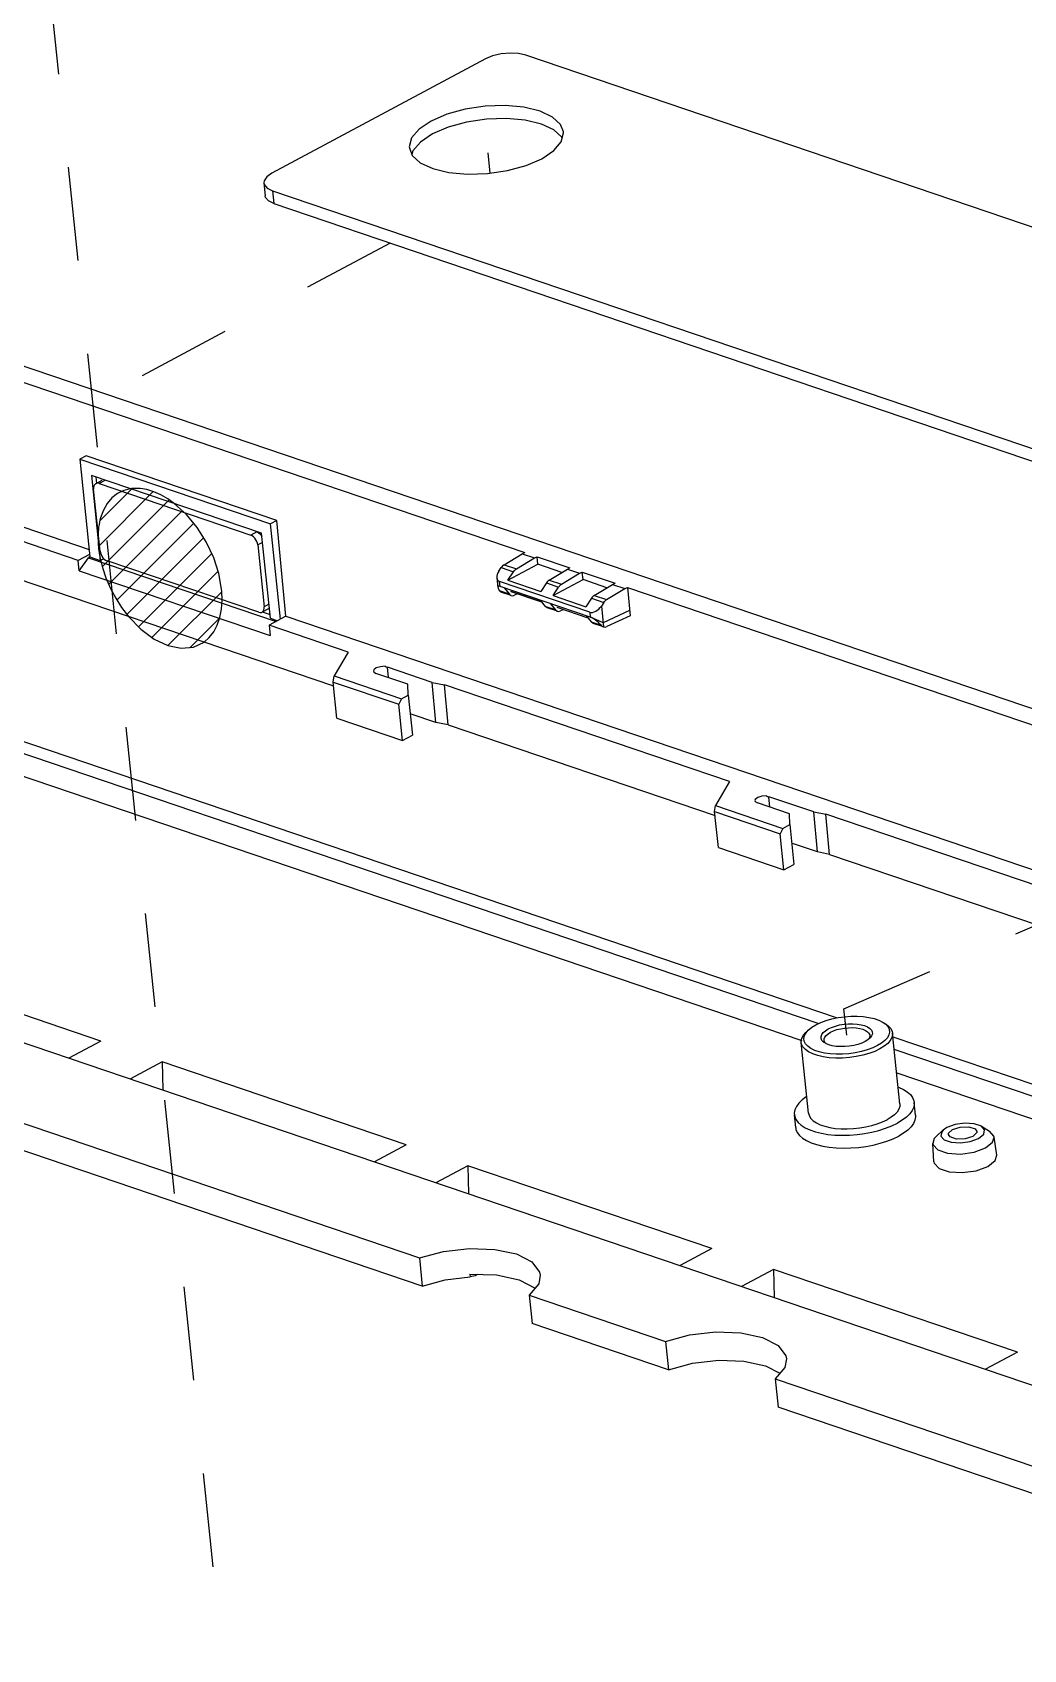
# Model space of a CAD drawing. Header units: millimetres. Extents: x 0 to 594, y 0 to 420.
# Drawn here: x 225.3 to 259.8, y 191.4 to 247.7 of the extents above; entities that cross this region are included whole.
import ezdxf

# ---------------------------------------------------------------- set-up
doc = ezdxf.new("R2010")
doc.units = ezdxf.units.MM
doc.header["$LTSCALE"] = 32.67
doc.linetypes.add('DASHED', pattern=[0.2, 0.1, -0.1])
doc.layers.get('0').update_dxf_attribs({"linetype": 'CONTINUOUS'})
doc.layers.add('ASSEM_MEM', color=7, linetype='CONTINUOUS')

msp = doc.modelspace()

# ---------------------------------------------------------------- linework, layer by layer
at = {"color": 7, "linetype": 'DASHED'}
for p, q in [((225.855, 249.518), (232.011, 190.049)), ((241.157, 243.524), (241.23, 242.814)), ((237.755, 240.38), (227.884, 235.104)), ((253.575, 213.707), (260.299, 216.633)), ((253.67, 212.787), (253.575, 213.707))]:
    msp.add_line(p, q, dxfattribs=at)
at = {"layer": 'ASSEM_MEM', "color": 7, "linetype": 'CONTINUOUS'}
for p, q in [((172.163, 254.007), (336.402, 198.29)), ((241.079, 246.799), (233.63, 242.817)), ((273.66, 236.351), (242.487, 246.926)), ((243.752, 244.038), (243.742, 244.063)), ((238.425, 243.694), (238.525, 243.434)), ((238.549, 243.592), (238.515, 243.459)), ((233.35, 242.472), (233.397, 242.023)), ((233.652, 242.204), (317.949, 213.607)), ((233.652, 242.204), (233.698, 241.756)), ((233.698, 241.756), (317.995, 213.159)), ((224.613, 235.648), (242.452, 229.596)), ((226.885, 229.323), (213.586, 233.835)), ((214.176, 234.15), (227.261, 229.711)), ((227.153, 232.968), (226.936, 232.852)), ((226.936, 232.852), (233.585, 230.596)), ((226.936, 232.852), (227.289, 229.445)), ((233.803, 230.712), (227.153, 232.968)), ((213.357, 232.558), (235.782, 224.951)), ((233.274, 230.269), (227.34, 232.282)), ((227.34, 232.282), (227.646, 229.323)), ((227.491, 232.231), (227.515, 231.999)), ((227.7, 232.108), (227.493, 231.997)), ((227.814, 232.113), (227.606, 232.002)), ((227.642, 229.653), (227.419, 231.805)), ((227.585, 229.812), (229.496, 231.724)), ((227.606, 232.002), (232.897, 230.207)), ((227.633, 230.701), (228.759, 231.827)), ((227.718, 229.106), (230.05, 231.438)), ((227.942, 228.49), (230.515, 231.062)), ((228.231, 227.938), (230.914, 230.622)), ((233.803, 230.712), (233.585, 230.596)), ((233.929, 227.278), (233.585, 230.596)), ((234.124, 227.383), (233.803, 230.712)), ((228.576, 227.444), (231.256, 230.124)), ((233.105, 230.318), (232.897, 230.207)), ((233.307, 229.954), (233.139, 229.865)), ((233.139, 229.865), (233.362, 227.713)), ((233.58, 227.31), (233.274, 230.269)), ((227.279, 229.534), (226.885, 229.323)), ((226.918, 228.963), (226.885, 229.323)), ((226.918, 228.963), (227.239, 229.418)), ((227.289, 229.445), (227.239, 229.418)), ((227.239, 229.418), (233.78, 227.199)), ((227.289, 229.445), (227.646, 229.323)), ((227.646, 229.323), (227.785, 229.397)), ((233.175, 227.517), (227.885, 229.312)), ((228.98, 227.007), (231.541, 229.569)), ((241.726, 229.174), (242.359, 229.558)), ((242.155, 229.028), (242.788, 229.412)), ((242.359, 229.558), (242.452, 229.596)), ((242.359, 229.558), (242.788, 229.412)), ((242.788, 229.412), (242.88, 229.451)), ((242.88, 229.451), (244.024, 229.063)), ((242.906, 229.191), (242.88, 229.451)), ((226.918, 228.963), (233.567, 226.707)), ((229.449, 226.637), (231.76, 228.947)), ((241.544, 228.949), (241.628, 229.075)), ((241.628, 229.075), (242.057, 228.93)), ((241.726, 229.174), (242.155, 229.028)), ((241.86, 228.632), (242.906, 229.191)), ((241.86, 228.632), (242.057, 228.93)), ((243.74, 228.908), (242.906, 229.191)), ((243.299, 228.64), (243.932, 229.024)), ((243.728, 228.495), (244.361, 228.878)), ((243.932, 229.024), (244.024, 229.063)), ((243.932, 229.024), (244.361, 228.878)), ((244.361, 228.878), (244.453, 228.917)), ((244.453, 228.917), (245.597, 228.529)), ((244.478, 228.657), (244.453, 228.917)), ((230.011, 226.358), (231.886, 228.233)), ((241.474, 228.718), (241.508, 228.383)), ((241.912, 228.147), (241.562, 228.265)), ((244.715, 227.523), (241.569, 228.59)), ((241.587, 228.417), (241.569, 228.59)), ((244.733, 227.35), (241.587, 228.417)), ((241.975, 228.102), (241.617, 228.223)), ((241.73, 228.368), (241.912, 228.147)), ((241.86, 228.632), (243.004, 228.244)), ((241.962, 228.241), (243.036, 227.877)), ((243.036, 227.877), (241.963, 228.241)), ((242.197, 228.162), (242.088, 228.111)), ((243.201, 228.542), (243.004, 228.244)), ((243.201, 228.542), (243.629, 228.396)), ((243.299, 228.64), (243.728, 228.495)), ((243.433, 228.099), (244.478, 228.657)), ((243.433, 228.099), (243.629, 228.396)), ((245.313, 228.374), (244.478, 228.657)), ((244.872, 228.106), (245.505, 228.49)), ((245.301, 227.961), (245.934, 228.345)), ((245.505, 228.49), (245.597, 228.529)), ((245.505, 228.49), (245.934, 228.345)), ((245.934, 228.345), (246.026, 228.383)), ((246.026, 228.383), (263.544, 222.441)), ((246.026, 228.383), (246.121, 227.398)), ((233.497, 227.632), (233.289, 227.521)), ((233.529, 227.802), (233.362, 227.713)), ((241.975, 228.102), (242.022, 228.095)), ((242.022, 228.095), (242.088, 228.111)), ((242.981, 227.944), (243.163, 227.722)), ((243.52, 227.601), (243.163, 227.722)), ((243.584, 227.556), (243.226, 227.677)), ((243.339, 227.823), (243.52, 227.601)), ((243.433, 228.099), (244.577, 227.71)), ((243.571, 227.695), (244.645, 227.331)), ((243.805, 227.616), (243.697, 227.566)), ((244.773, 228.008), (244.577, 227.71)), ((244.773, 228.008), (245.202, 227.863)), ((244.872, 228.106), (245.301, 227.961)), ((245.202, 227.863), (245.119, 227.737)), ((245.119, 227.737), (245.194, 227.009)), ((230.77, 226.277), (231.815, 227.323)), ((233.292, 227.529), (233.567, 227.436)), ((234.124, 227.383), (233.534, 227.068)), ((236.286, 226.134), (233.534, 227.068)), ((233.534, 227.068), (233.567, 226.707)), ((233.58, 227.31), (233.83, 227.226)), ((234.124, 227.383), (273.735, 213.945)), ((243.584, 227.556), (243.631, 227.549)), ((243.631, 227.549), (243.697, 227.566)), ((244.59, 227.398), (244.771, 227.177)), ((244.715, 227.523), (244.733, 227.35)), ((244.872, 227.296), (244.733, 227.35)), ((245.121, 227.058), (244.771, 227.177)), ((245.192, 227.01), (244.835, 227.131)), ((245.034, 227.224), (244.872, 227.296)), ((245.18, 227.15), (245.034, 227.224)), ((245.121, 227.058), (245.157, 227.028)), ((246.104, 227.578), (245.18, 227.15)), ((246.121, 227.398), (245.306, 227.02)), ((253.319, 213.39), (214.407, 226.59)), ((245.157, 227.028), (245.194, 227.009)), ((245.194, 227.009), (245.248, 227.004)), ((245.248, 227.004), (245.306, 227.02)), ((252.681, 213.19), (213.931, 226.336)), ((236.286, 226.134), (235.798, 225.3)), ((213.456, 225.711), (252.11, 212.597)), ((238.375, 225.013), (237.26, 225.391)), ((239.22, 225.078), (237.663, 225.606)), ((237.694, 225.244), (237.663, 225.606)), ((235.768, 225.09), (235.798, 225.3)), ((235.768, 225.09), (238.056, 224.314)), ((235.898, 223.834), (235.768, 225.09)), ((235.798, 225.3), (238.146, 224.504)), ((238.388, 224.633), (238.375, 225.013)), ((239.22, 225.078), (239.647, 224.994)), ((239.349, 223.68), (239.22, 225.078)), ((249.585, 221.622), (239.647, 224.994)), ((239.776, 223.596), (239.647, 224.994)), ((238.146, 224.504), (238.056, 224.314)), ((238.186, 223.058), (238.056, 224.314)), ((238.146, 224.504), (238.388, 224.633)), ((238.388, 224.633), (238.532, 223.244)), ((235.898, 223.834), (238.186, 223.058)), ((239.349, 223.68), (238.482, 223.974)), ((239.776, 223.596), (239.349, 223.68)), ((238.186, 223.058), (238.532, 223.244)), ((239.776, 223.596), (249.081, 220.439)), ((249.585, 221.622), (249.097, 220.789)), ((251.673, 220.502), (250.559, 220.88)), ((252.519, 220.566), (250.961, 221.095)), ((250.993, 220.733), (250.961, 221.095)), ((201.563, 220.469), (280.46, 193.704)), ((249.067, 220.578), (249.097, 220.789)), ((249.067, 220.578), (251.355, 219.802)), ((249.197, 219.323), (249.067, 220.578)), ((249.097, 220.789), (251.445, 219.992)), ((251.687, 220.122), (251.673, 220.502)), ((252.519, 220.566), (252.946, 220.482)), ((252.648, 219.169), (252.519, 220.566)), ((268.175, 215.316), (252.946, 220.482)), ((253.075, 219.084), (252.946, 220.482)), ((251.445, 219.992), (251.355, 219.802)), ((251.484, 218.547), (251.355, 219.802)), ((251.445, 219.992), (251.687, 220.122)), ((251.687, 220.122), (251.831, 218.732)), ((249.197, 219.323), (251.484, 218.547)), ((252.648, 219.169), (251.781, 219.463)), ((253.075, 219.084), (252.648, 219.169)), ((198.34, 218.747), (238.775, 205.03)), ((251.484, 218.547), (251.831, 218.732)), ((253.075, 219.084), (267.671, 214.133)), ((238.877, 204.043), (197.656, 218.027)), ((227.664, 212.584), (219.156, 215.47)), ((252.329, 212.961), (252.249, 212.883)), ((252.253, 212.874), (252.329, 212.961)), ((254.947, 213.232), (255.041, 213.172)), ((254.947, 213.232), (255.03, 213.171)), ((227.664, 212.584), (226.554, 211.991)), ((252.343, 210.067), (252.088, 212.532)), ((254.475, 212.78), (254.474, 212.739)), ((255.526, 210.396), (255.271, 212.862)), ((294.327, 199.478), (255.285, 212.723)), ((229.809, 211.856), (228.699, 211.263)), ((238.318, 208.97), (229.809, 211.856)), ((229.809, 211.856), (229.83, 210.879)), ((294.367, 199.048), (255.33, 212.291)), ((255.414, 211.476), (289.677, 199.853)), ((256.07, 209.999), (256.024, 210.448)), ((251.892, 209.567), (251.846, 210.015)), ((257.159, 209.57), (257.028, 209.479)), ((258.366, 209.617), (258.644, 209.449)), ((258.479, 209.489), (258.366, 209.617)), ((256.725, 209.185), (256.67, 209.019)), ((256.712, 208.38), (256.67, 209.019)), ((256.67, 209.019), (256.679, 208.974)), ((256.789, 209.257), (256.725, 209.185)), ((257.027, 209.479), (256.789, 209.257)), ((257.216, 209.33), (257.221, 209.371)), ((257.221, 209.371), (257.356, 209.503)), ((258.206, 209.393), (258.071, 209.261)), ((258.154, 209.521), (258.211, 209.434)), ((258.211, 209.434), (258.206, 209.393)), ((258.9, 208.607), (258.809, 209.241)), ((238.318, 208.97), (237.208, 208.377)), ((258.11, 208.715), (258.509, 208.862)), ((240.463, 208.242), (239.353, 207.649)), ((248.971, 205.356), (240.463, 208.242)), ((240.463, 208.242), (240.483, 207.265)), ((248.971, 205.356), (247.861, 204.763)), ((238.775, 205.03), (238.877, 204.043)), ((251.116, 204.628), (250.006, 204.035)), ((259.624, 201.742), (251.116, 204.628)), ((251.116, 204.628), (251.137, 203.651)), ((240.532, 204.459), (240.541, 204.369)), ((242.249, 204.269), (242.808, 203.979)), ((242.933, 204.129), (242.603, 203.731)), ((242.988, 204.43), (242.933, 204.129)), ((242.603, 203.731), (247.355, 202.119)), ((242.603, 203.731), (242.705, 202.745)), ((247.457, 201.133), (242.705, 202.745)), ((247.355, 202.119), (247.457, 201.133)), ((259.624, 201.742), (258.514, 201.149)), ((250.841, 201.268), (251.342, 201.012)), ((251.513, 201.218), (251.182, 200.82)), ((251.567, 201.519), (251.513, 201.218)), ((251.182, 200.82), (260.224, 197.753)), ((251.182, 200.82), (251.285, 199.834)), ((260.326, 196.767), (251.285, 199.834))]:
    msp.add_line(p, q, dxfattribs=at)
for points in [[(242.487, 246.926), (242.232, 246.983), (241.935, 246.998), (241.623, 246.97), (241.328, 246.901), (241.079, 246.799)], [(243.796, 244.251), (243.696, 244.511), (243.417, 244.769), (242.981, 244.973), (242.418, 245.108), (241.765, 245.166), (241.068, 245.143), (240.374, 245.04), (239.73, 244.864), (239.18, 244.628)], [(239.18, 244.628), (238.761, 244.347), (238.503, 244.04), (238.422, 243.729), (238.425, 243.694)], [(243.742, 244.063), (243.463, 244.321), (243.028, 244.524), (242.464, 244.66), (241.812, 244.718), (241.115, 244.695), (240.42, 244.592), (239.776, 244.416), (239.226, 244.179)], [(239.226, 244.179), (238.808, 243.898), (238.549, 243.592)], [(243.717, 243.906), (243.798, 244.217), (243.796, 244.251)], [(238.525, 243.434), (238.803, 243.176), (239.239, 242.973), (239.803, 242.837), (240.455, 242.779), (241.152, 242.803), (241.847, 242.906), (242.491, 243.081), (243.041, 243.318)], [(243.041, 243.318), (243.459, 243.599), (243.717, 243.906)], [(233.63, 242.817), (233.451, 242.691), (233.359, 242.553), (233.35, 242.472)], [(233.35, 242.472), (233.364, 242.418), (233.465, 242.297), (233.652, 242.204)], [(233.698, 241.756), (233.511, 241.849), (233.411, 241.969), (233.397, 242.023)], [(227.493, 231.997), (227.478, 231.988), (227.449, 231.957), (227.429, 231.915), (227.419, 231.863), (227.419, 231.805)], [(227.606, 232.002), (227.559, 232.011), (227.516, 232.006), (227.493, 231.997)], [(228.704, 231.82), (228.467, 231.76), (228.252, 231.655), (228.056, 231.502), (227.894, 231.311), (227.76, 231.076), (227.66, 230.807)], [(228.805, 231.831), (228.792, 231.83), (228.771, 231.828), (228.758, 231.827), (228.738, 231.825), (228.724, 231.823), (228.704, 231.82)], [(230.243, 231.298), (230.005, 231.467), (229.757, 231.61), (229.516, 231.716), (229.27, 231.791), (229.037, 231.829), (228.805, 231.831)], [(231.878, 228.32), (231.781, 228.866), (231.603, 229.42), (231.346, 229.967), (231.029, 230.469), (230.654, 230.922), (230.243, 231.298)], [(227.66, 230.807), (227.64, 230.73), (227.622, 230.652), (227.607, 230.571), (227.594, 230.489), (227.584, 230.405), (227.577, 230.319)], [(227.577, 230.319), (227.572, 230.232), (227.57, 230.143), (227.571, 230.053), (227.574, 229.962), (227.58, 229.869), (227.588, 229.776)], [(233.139, 229.865), (233.128, 229.927), (233.106, 229.989), (233.075, 230.048), (233.037, 230.103), (232.993, 230.148), (232.945, 230.184), (232.897, 230.207)], [(233.105, 230.318), (233.153, 230.295), (233.201, 230.26), (233.245, 230.214), (233.283, 230.16), (233.286, 230.154)], [(227.588, 229.776), (227.59, 229.757), (227.592, 229.738), (227.594, 229.719), (227.598, 229.691), (227.6, 229.672), (227.604, 229.648)], [(227.604, 229.648), (227.608, 229.619), (227.614, 229.581), (227.62, 229.543), (227.625, 229.514), (227.632, 229.476), (227.64, 229.433)], [(227.64, 229.433), (227.728, 229.074), (227.849, 228.715), (228.006, 228.352), (228.188, 228.01), (228.395, 227.686), (228.632, 227.376)], [(227.642, 229.653), (227.654, 229.592), (227.676, 229.529), (227.706, 229.47), (227.745, 229.416), (227.789, 229.37), (227.836, 229.335), (227.885, 229.312)], [(241.726, 229.174), (241.697, 229.154), (241.674, 229.132), (241.651, 229.107), (241.628, 229.075)], [(242.057, 228.93), (242.08, 228.962), (242.103, 228.987), (242.126, 229.008), (242.155, 229.028)], [(231.896, 227.951), (231.896, 228.005), (231.895, 228.068), (231.892, 228.132), (231.889, 228.187), (231.884, 228.252), (231.878, 228.32)], [(241.587, 228.417), (241.511, 228.436), (241.517, 228.417), (241.526, 228.411)], [(241.62, 228.222), (241.587, 228.239), (241.562, 228.265)], [(243.299, 228.64), (243.27, 228.62), (243.247, 228.598), (243.224, 228.574), (243.201, 228.542)], [(243.629, 228.396), (243.653, 228.428), (243.676, 228.453), (243.699, 228.474), (243.728, 228.495)], [(231.273, 226.48), (231.451, 226.636), (231.606, 226.836), (231.727, 227.066), (231.818, 227.334), (231.875, 227.632), (231.896, 227.951)], [(233.289, 227.521), (233.303, 227.53), (233.333, 227.561), (233.353, 227.603), (233.363, 227.655), (233.362, 227.713)], [(233.542, 227.676), (233.541, 227.672), (233.511, 227.641), (233.497, 227.632)], [(241.912, 228.147), (241.962, 228.107), (241.975, 228.102)], [(243.226, 227.677), (243.213, 227.683), (243.163, 227.722)], [(243.52, 227.601), (243.57, 227.561), (243.584, 227.556)], [(244.872, 228.106), (244.843, 228.086), (244.819, 228.065), (244.797, 228.04), (244.773, 228.008)], [(245.202, 227.863), (245.226, 227.895), (245.248, 227.919), (245.272, 227.941), (245.301, 227.961)], [(228.632, 227.376), (229.065, 226.93), (229.53, 226.586), (230.004, 226.36), (230.473, 226.264), (230.899, 226.304), (231.273, 226.48)], [(233.175, 227.517), (233.222, 227.507), (233.266, 227.512), (233.289, 227.521)], [(244.835, 227.131), (244.822, 227.137), (244.771, 227.177)], [(237.576, 225.636), (237.414, 225.619), (237.272, 225.578), (237.186, 225.513), (237.173, 225.469)], [(237.173, 225.469), (237.181, 225.444), (237.26, 225.391)], [(237.576, 225.636), (237.616, 225.618), (237.663, 225.606)], [(250.875, 221.124), (250.713, 221.108), (250.571, 221.067), (250.484, 221.002), (250.472, 220.958)], [(250.472, 220.958), (250.48, 220.933), (250.559, 220.88)], [(250.875, 221.124), (250.915, 221.107), (250.961, 221.095)], [(252.329, 212.961), (252.455, 213.064), (252.598, 213.151)], [(252.598, 213.151), (252.765, 213.229), (252.952, 213.298), (253.155, 213.356), (253.37, 213.4), (253.591, 213.431), (253.814, 213.448), (254.034, 213.45), (254.246, 213.437), (254.445, 213.409), (254.627, 213.368), (254.787, 213.314), (254.922, 213.247), (254.947, 213.232)], [(252.904, 212.519), (252.864, 212.548), (252.808, 212.607), (252.779, 212.672), (252.776, 212.74), (252.801, 212.809), (252.852, 212.878), (252.928, 212.944), (253.027, 213.005)], [(253.027, 213.005), (253.145, 213.06), (253.279, 213.106), (253.425, 213.143), (253.578, 213.168), (253.734, 213.182), (253.889, 213.185), (254.036, 213.175), (254.173, 213.153), (254.294, 213.12), (254.396, 213.077), (254.476, 213.025), (254.532, 212.966), (254.562, 212.902), (254.564, 212.834), (254.539, 212.764), (254.488, 212.696), (254.475, 212.682)], [(253.108, 212.891), (253.213, 212.94), (253.332, 212.981), (253.461, 213.013), (253.598, 213.036), (253.737, 213.049), (253.874, 213.051), (254.005, 213.042), (254.126, 213.023), (254.234, 212.993), (254.325, 212.955), (254.396, 212.909), (254.446, 212.857), (254.472, 212.799), (254.475, 212.78)], [(255.03, 213.171), (255.107, 213.086), (255.152, 212.994), (255.163, 212.898), (255.142, 212.799), (255.088, 212.7), (255.001, 212.603), (254.886, 212.51), (254.743, 212.423)], [(255.041, 213.172), (255.13, 213.107), (255.212, 213.016), (255.26, 212.918), (255.271, 212.862)], [(252.088, 212.532), (252.087, 212.579), (252.11, 212.684), (252.168, 212.79), (252.249, 212.883)], [(254.824, 212.309), (254.646, 212.225), (254.446, 212.152), (254.229, 212.09), (254, 212.043), (253.764, 212.01), (253.526, 211.992), (253.291, 211.99), (253.065, 212.004), (252.853, 212.033), (252.659, 212.077), (252.488, 212.135), (252.344, 212.206), (252.23, 212.287), (252.147, 212.378), (252.099, 212.476), (252.088, 212.532)], [(254.743, 212.423), (254.576, 212.344), (254.389, 212.275), (254.186, 212.218), (253.971, 212.173), (253.749, 212.142), (253.526, 212.126), (253.306, 212.124), (253.095, 212.137), (252.896, 212.164), (252.714, 212.206), (252.554, 212.26), (252.418, 212.326), (252.311, 212.403), (252.234, 212.488), (252.189, 212.579), (252.177, 212.676), (252.199, 212.774), (252.253, 212.874)], [(252.884, 212.615), (252.885, 212.655), (252.907, 212.717), (252.952, 212.778), (253.02, 212.837), (253.108, 212.891)], [(252.957, 212.491), (252.913, 212.538), (252.887, 212.595), (252.884, 212.615)], [(253.047, 212.453), (252.944, 212.496), (252.904, 212.519)], [(254.314, 212.569), (254.196, 212.514), (254.062, 212.468), (253.916, 212.431), (253.762, 212.405), (253.606, 212.391), (253.452, 212.389), (253.304, 212.399), (253.168, 212.421), (253.047, 212.453)], [(254.475, 212.682), (254.412, 212.63), (254.314, 212.569)], [(254.474, 212.739), (254.452, 212.677), (254.424, 212.64)], [(255.271, 212.862), (255.272, 212.816), (255.249, 212.71), (255.191, 212.605), (255.1, 212.501), (254.976, 212.402), (254.824, 212.309)], [(255.466, 210.981), (255.481, 210.976), (255.646, 210.9), (255.783, 210.814), (255.891, 210.718), (255.968, 210.615), (256.013, 210.506), (256.024, 210.448)], [(252.283, 210.651), (252.263, 210.639), (252.119, 210.531), (252.003, 210.419), (251.918, 210.303), (251.865, 210.186), (251.844, 210.07), (251.846, 210.015)], [(255.526, 210.396), (255.522, 210.304), (255.488, 210.208), (255.426, 210.111), (255.336, 210.018), (255.219, 209.928), (255.079, 209.843)], [(256.024, 210.448), (256.025, 210.392), (256.005, 210.276), (255.952, 210.16), (255.867, 210.044), (255.751, 209.931), (255.607, 209.823), (255.436, 209.722)], [(251.846, 210.015), (251.857, 209.957), (251.902, 209.848), (251.979, 209.744), (252.087, 209.649), (252.224, 209.563), (252.388, 209.487), (252.577, 209.423), (252.787, 209.372), (253.015, 209.334), (253.257, 209.311), (253.511, 209.302), (253.771, 209.307), (254.033, 209.328), (254.294, 209.362), (254.55, 209.41), (254.795, 209.471), (255.027, 209.545), (255.242, 209.629), (255.436, 209.722)], [(252.343, 210.067), (252.369, 209.971), (252.424, 209.884), (252.507, 209.803), (252.617, 209.73), (252.751, 209.667), (252.907, 209.614), (253.082, 209.572), (253.273, 209.543), (253.477, 209.527), (253.689, 209.523), (253.905, 209.533), (254.123, 209.556), (254.336, 209.592), (254.542, 209.639), (254.737, 209.698), (254.917, 209.766), (255.079, 209.843)], [(256.07, 209.999), (256.072, 209.944), (256.051, 209.828), (255.998, 209.711), (255.913, 209.596), (255.797, 209.483), (255.653, 209.375), (255.483, 209.274)], [(258.366, 209.617), (258.114, 209.704), (257.788, 209.724), (257.447, 209.676), (257.159, 209.57)], [(257.356, 209.503), (257.628, 209.589), (257.933, 209.596), (258.154, 209.521)], [(251.892, 209.567), (251.903, 209.508), (251.948, 209.399), (252.025, 209.296), (252.133, 209.201), (252.27, 209.114), (252.435, 209.039), (252.623, 208.975), (252.833, 208.924), (253.061, 208.886), (253.304, 208.862), (253.557, 208.853), (253.817, 208.859), (254.08, 208.879), (254.341, 208.914), (254.596, 208.962), (254.842, 209.023), (255.074, 209.096), (255.288, 209.18), (255.483, 209.274)], [(257.028, 209.479), (256.981, 209.427), (256.948, 209.275), (257.066, 209.144)], [(257.066, 209.144), (257.313, 209.06), (257.639, 209.04), (257.98, 209.088), (258.268, 209.194)], [(258.071, 209.261), (257.799, 209.175), (257.495, 209.168), (257.274, 209.243), (257.216, 209.33)], [(258.268, 209.194), (258.446, 209.337), (258.479, 209.489)], [(258.509, 208.862), (258.756, 209.06), (258.809, 209.241)], [(258.809, 209.241), (258.802, 209.271), (258.644, 209.449)], [(256.679, 208.974), (256.843, 208.792), (257.185, 208.676), (257.638, 208.648), (258.11, 208.715)], [(258.593, 208.219), (258.847, 208.424), (258.9, 208.606)], [(256.712, 208.381), (256.721, 208.331), (256.889, 208.147), (257.237, 208.029), (257.696, 208), (258.179, 208.067), (258.593, 208.219)], [(238.775, 205.03), (239.611, 205.256), (240.523, 205.36), (241.405, 205.328), (242.158, 205.166), (242.699, 204.889), (242.967, 204.53), (242.988, 204.43)], [(238.877, 204.043), (239.676, 204.262), (240.541, 204.369)], [(240.532, 204.459), (241.457, 204.436), (242.249, 204.269)], [(240.802, 204.452), (240.716, 204.402), (240.541, 204.369)], [(247.355, 202.119), (248.191, 202.345), (249.103, 202.449), (249.985, 202.418), (250.738, 202.255), (251.278, 201.979), (251.547, 201.62), (251.567, 201.519)], [(247.457, 201.133), (248.297, 201.359), (249.208, 201.463), (250.089, 201.431), (250.841, 201.268)]]:
    msp.add_lwpolyline(points, dxfattribs=at)
for centre, major_axis, ratio, start_param, end_param in [((241.759, 228.877), (0.24, 0.257), 0.609038, 1.838053, 3.408849), ((241.838, 228.11), (-0.322, 0.306), 0.241212, 5.801358, 7.091313), ((244.905, 227.809), (0.24, 0.257), 0.609038, 3.408849, 4.979645), ((244.984, 227.043), (-0.322, 0.306), 0.241212, 4.511403, 5.801358)]:
    msp.add_ellipse(centre, major_axis=major_axis, ratio=ratio, start_param=start_param, end_param=end_param, dxfattribs=at)

doc.saveas('drawing.dxf')
